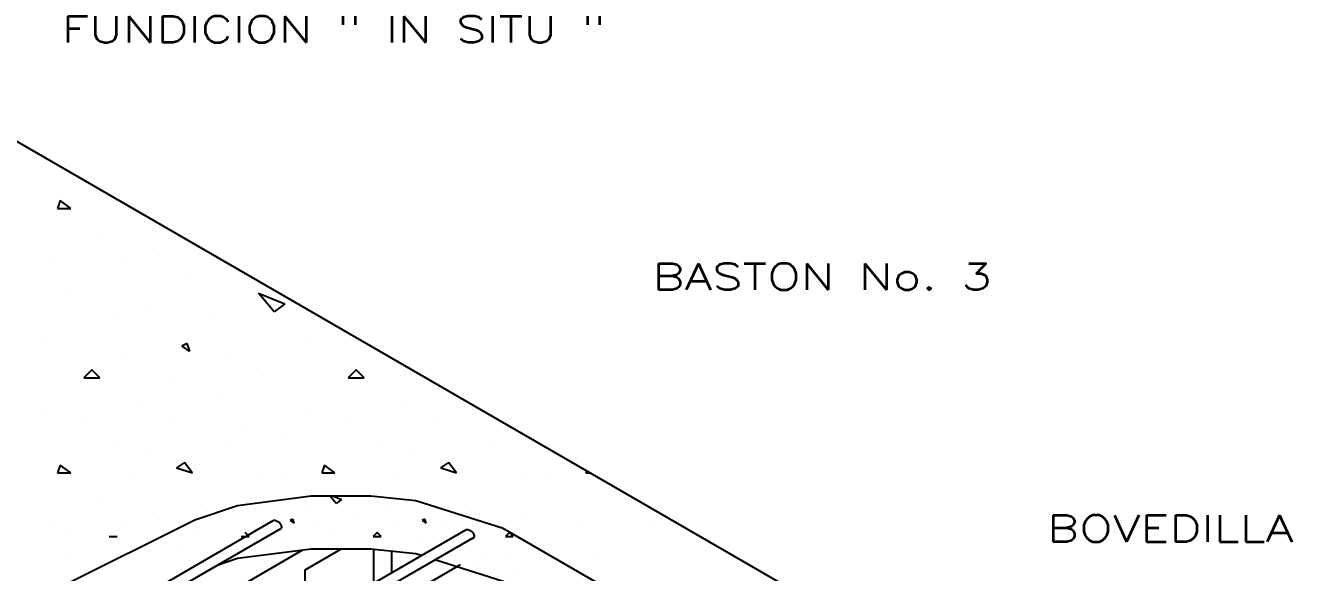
# Model space of a CAD drawing. Header units: inches. Extents: x -370 to 18, y -197 to 199.
# Drawn here: x -236.665 to -231.867, y -4.698 to -2.627 of the extents above; entities that cross this region are included whole.
import ezdxf

# ---------------------------------------------------------------- set-up
doc = ezdxf.new("R2010")
doc.units = ezdxf.units.IN
doc.header["$MEASUREMENT"] = 0
for name, color, linetype in [('ANNTEXT', 2, 'Continuous'), ('DETALLE', 1, 'Continuous'), ('ROTULACION', 2, 'Continuous')]:
    doc.layers.add(name, color=color, linetype=linetype)
doc.styles.add('ROMANS', font='romans.shx', dxfattribs={"width": 1.35})

# ---------------------------------------------------------------- blocks, each defined once
blk = doc.blocks.new('*X532')
at = {"color": 0}
for p, q in [((141.44, 47.7399), (141.42, 47.6799)), ((141.52, 47.68), (141.44, 47.74)), ((141.42, 47.68), (141.52, 47.68)), ((141.98, 47.66), (141.98, 47.66)), ((141.76, 47.48), (141.76, 47.48)), ((142.14, 47.38), (142.14, 47.38)), ((141.36, 47.28), (141.36, 47.28)), ((141.9, 47.28), (141.9, 47.28)), ((142.42, 47.16), (142.42, 47.16)), ((141.52, 47.04), (141.52, 47.04)), ((143.0599, 46.8997), (142.9399, 47.0397)), ((142.94, 47.0398), (143.14, 46.9598)), ((141.86, 46.88), (141.86, 46.88)), ((142.12, 46.92), (142.12, 46.92)), ((143.14, 46.96), (143.06, 46.9)), ((142.6, 46.84), (142.6, 46.84)), ((141.32, 46.68), (141.32, 46.68)), ((142.3599, 46.6399), (142.4199, 46.5999)), ((142.4, 46.6601), (142.36, 46.6401)), ((142.4201, 46.6002), (142.4001, 46.6602)), ((143.32, 46.68), (143.32, 46.68)), ((141.92, 46.58), (141.92, 46.58)), ((142.72, 46.58), (142.72, 46.58)), ((141.6799, 46.4599), (141.6199, 46.3999)), ((141.62, 46.4), (141.74, 46.4)), ((141.7401, 46.4), (141.6801, 46.46)), ((142.98, 46.42), (142.98, 46.42)), ((143.6799, 46.4599), (143.6199, 46.3999)), ((143.62, 46.4), (143.74, 46.4)), ((143.7401, 46.4), (143.6801, 46.46)), ((142.28, 46.38), (142.28, 46.38)), ((142.66, 46.26), (142.66, 46.26)), ((141.32, 46.14), (141.32, 46.14)), ((142.02, 46.2), (142.02, 46.2)), ((143.32, 46.14), (143.32, 46.14)), ((144.02, 46.2), (144.02, 46.2)), ((141.62, 46.06), (141.62, 46.06)), ((142.26, 46.1), (142.26, 46.1)), ((142.84, 46.04), (142.84, 46.04)), ((143.62, 46.06), (143.62, 46.06)), ((144.26, 46.1), (144.26, 46.1)), ((143.14, 45.98), (143.14, 45.98)), ((141.84, 45.9), (141.84, 45.9)), ((142.7, 45.9), (142.7, 45.9)), ((143.84, 45.9), (143.84, 45.9)), ((144.7, 45.9), (144.7, 45.9)), ((141.44, 45.7399), (141.42, 45.6799)), ((141.52, 45.68), (141.44, 45.74)), ((142.08, 45.82), (142.08, 45.82)), ((142.38, 45.7601), (142.32, 45.7201)), ((142.44, 45.68), (142.38, 45.76)), ((143.44, 45.7399), (143.42, 45.6799)), ((143.52, 45.68), (143.44, 45.74)), ((144.08, 45.82), (144.08, 45.82)), ((144.38, 45.7601), (144.32, 45.7201)), ((144.44, 45.68), (144.38, 45.76)), ((141.42, 45.68), (141.52, 45.68)), ((141.98, 45.66), (141.98, 45.66)), ((142.3202, 45.7201), (142.4402, 45.6801)), ((142.96, 45.68), (142.96, 45.68)), ((143.16, 45.64), (143.16, 45.64)), ((143.42, 45.68), (143.52, 45.68)), ((143.98, 45.66), (143.98, 45.66)), ((144.3202, 45.7201), (144.4402, 45.6801)), ((144.96, 45.68), (144.96, 45.68)), ((145.16, 45.64), (145.16, 45.64)), ((145.4251, 45.6953), (145.42, 45.6799)), ((145.42, 45.68), (145.4516, 45.68)), ((141.76, 45.48), (141.76, 45.48)), ((142.5, 45.44), (142.5, 45.44)), ((144.5, 45.44), (144.5, 45.44)), ((145.76, 45.48), (145.76, 45.48)), ((142.14, 45.38), (142.14, 45.38)), ((144.94, 45.38), (144.94, 45.38)), ((141.36, 45.28), (141.36, 45.28)), ((141.9, 45.28), (141.9, 45.28)), ((144.68, 45.32), (144.68, 45.32)), ((145.36, 45.28), (145.36, 45.28)), ((145.9, 45.28), (145.9, 45.28)), ((141.52, 45.04), (141.52, 45.04)), ((145.52, 45.04), (145.52, 45.04))]:
    blk.add_line(p, q, dxfattribs=at)
blk = doc.blocks.new('*X533')
at = {"color": 0}
for p, q in [((142.93, 45.44), (142.93, 45.44)), ((143.06, 45.46), (143.06, 45.46)), ((143.5299, 45.4497), (143.4832, 45.5042)), ((143.5091, 45.5042), (143.57, 45.4798)), ((143.57, 45.48), (143.53, 45.45)), ((143.93, 45.44), (143.93, 45.44)), ((144.06, 45.46), (144.06, 45.46)), ((143.3, 45.42), (143.3, 45.42)), ((142.66, 45.34), (142.66, 45.34)), ((142.96, 45.29), (142.96, 45.29)), ((143.1799, 45.3199), (143.2099, 45.2999)), ((143.2, 45.3301), (143.18, 45.3201)), ((143.2101, 45.3002), (143.2001, 45.3302)), ((143.36, 45.29), (143.36, 45.29)), ((143.66, 45.34), (143.66, 45.34)), ((143.96, 45.29), (143.96, 45.29)), ((144.1799, 45.3199), (144.2099, 45.2999)), ((144.2, 45.3301), (144.18, 45.3201)), ((144.2101, 45.3002), (144.2001, 45.3302)), ((144.36, 45.29), (144.36, 45.29)), ((141.49, 45.21), (141.49, 45.21)), ((141.81, 45.2), (141.87, 45.2)), ((142.14, 45.19), (142.14, 45.19)), ((142.49, 45.21), (142.49, 45.21)), ((142.81, 45.2), (142.87, 45.2)), ((142.8701, 45.2), (142.8401, 45.23)), ((143.14, 45.19), (143.14, 45.19)), ((143.49, 45.21), (143.49, 45.21)), ((143.8399, 45.2299), (143.8099, 45.1999)), ((143.81, 45.2), (143.87, 45.2)), ((143.8701, 45.2), (143.8401, 45.23)), ((144.14, 45.19), (144.14, 45.19)), ((144.49, 45.21), (144.49, 45.21)), ((144.8399, 45.2299), (144.8099, 45.1999)), ((144.81, 45.2), (144.87, 45.2)), ((144.8701, 45.2), (144.8401, 45.23)), ((142.33, 45.13), (142.33, 45.13)), ((142.66, 45.07), (142.66, 45.07)), ((143.01, 45.1), (143.01, 45.1)), ((143.33, 45.13), (143.33, 45.13)), ((144.01, 45.1), (144.01, 45.1)), ((144.33, 45.13), (144.33, 45.13)), ((144.66, 45.07), (144.66, 45.07)), ((145.01, 45.1), (145.01, 45.1)), ((142.42, 45.02), (142.42, 45.02)), ((142.57, 44.99), (142.57, 44.99)), ((142.81, 45.03), (142.81, 45.03)), ((143.13, 45.05), (143.13, 45.05)), ((143.81, 45.03), (143.81, 45.03)), ((144.13, 45.05), (144.13, 45.05)), ((144.42, 45.02), (144.42, 45.02)), ((144.57, 44.99), (144.57, 44.99)), ((144.81, 45.03), (144.81, 45.03)), ((145.13, 45.05), (145.13, 45.05)), ((144.92, 44.95), (144.92, 44.95))]:
    blk.add_line(p, q, dxfattribs=at)

msp = doc.modelspace()

# ---------------------------------------------------------------- linework, layer by layer
at = {"layer": 'DETALLE', "color": 2}
for p, q in [((-232.25372, -5.63258), (-237.41163, -2.65466)), ((-235.86449, -5.03765), (-234.99571, -4.53606)), ((-235.82445, -5.06076), (-234.96439, -4.56421)), ((-235.60508, -4.6877), (-235.46946, -4.60941)), ((-235.34505, -4.73775), (-235.34505, -4.61057))]:
    msp.add_line(p, q, dxfattribs=at)
at = {"layer": 'DETALLE', "color": 3}
for p, q in [((-236.25932, -4.80969), (-235.72581, -4.50167)), ((-236.21928, -4.83281), (-235.69449, -4.52982))]:
    msp.add_line(p, q, dxfattribs=at)
at = {"layer": 'DETALLE'}
for p, q in [((-236.17713, -4.93791), (-235.61588, -4.61388)), ((-235.27571, -4.69772), (-235.27571, -4.61786)), ((-235.60508, -4.88788), (-235.60508, -4.6877)), ((-235.27571, -4.81781), (-235.01569, -4.66769))]:
    msp.add_line(p, q, dxfattribs=at)
at = {"layer": 'DETALLE', "color": 4}
for points in [[(-232.60042, -5.83275), (-234.85398, -4.53166), (-235.18501, -4.42724), (-235.3561, -4.40924), (-235.58122, -4.40924), (-235.86038, -4.44524), (-236.02246, -4.49923), (-236.52673, -4.75121), (-236.85991, -4.8142), (-237.23812, -4.7962), (-237.67034, -4.74221), (-237.93148, -4.59822), (-238.41775, -4.54423), (-239.11197, -4.55576), (-239.48544, -4.52021), (-239.82334, -4.34248), (-239.96562, -4.12921)], [(-235.16491, -4.63375), (-235.18501, -4.62741), (-235.3561, -4.60941), (-235.58122, -4.60941), (-235.86038, -4.6454), (-235.9415, -4.67243)], [(-232.60042, -6.03292), (-234.85398, -4.73183), (-235.11313, -4.65008)]]:
    msp.add_lwpolyline(points, dxfattribs=at)
at = {"layer": 'DETALLE', "color": 3}
for points in [[(-235.69449, -4.52982, 0.1508245), (-235.69334, -4.52476, 0.1070144), (-235.69539, -4.51784, 0.0749501), (-235.70005, -4.51173, 0.0616619), (-235.70749, -4.50611, 0.0616619), (-235.71608, -4.50247, 0.0749501), (-235.7237, -4.5015, 0.0310932), (-235.72581, -4.50167, 0.1508245)], [(-235.7032, -4.53484, 0.0756694), (-235.69829, -4.53334, 0.1508245), (-235.69449, -4.52982, 0.1508245)]]:
    msp.add_lwpolyline(points, format="xyb", dxfattribs=at)
at = {"layer": 'DETALLE', "color": 2}
for points in [[(-234.96439, -4.56421, 0.1508245), (-234.96324, -4.55915, 0.1070144), (-234.96529, -4.55223, 0.0749501), (-234.96995, -4.54612, 0.0616619), (-234.97739, -4.5405, 0.0616619), (-234.98598, -4.53686, 0.0749501), (-234.9936, -4.53588, 0.0310932), (-234.99571, -4.53606, 0.1508245)], [(-234.9731, -4.56923, 0.0756694), (-234.96819, -4.56773, 0.1508245), (-234.96439, -4.56421, 0.1508245)]]:
    msp.add_lwpolyline(points, format="xyb", dxfattribs=at)
at = {"layer": 'ROTULACION'}
for points in [[(-237.07715, -3.43457, 0, 0.0417, 0), (-237.04118, -3.31475, 0, 0, 0), (-236.84687, -2.66724, 0, 0, 0), (-236.58653, -2.66724, 0, 0, 0), (-236.58645, -2.66724, 0, 0, 0)], [(-235.47548, -5.24723, 0, 0.0417, 0), (-235.42196, -5.13416, 0, 0, 0), (-234.67296, -3.55165, 0, 0, 0), (-234.3325, -3.55165, 0, 0, 0), (-234.33243, -3.55165, 0, 0, 0)], [(-233.72454, -5.73342, 0, 0.0417, 0), (-233.66791, -5.62187, 0, 0, 0), (-233.10441, -4.51187, 0, 0, 0), (-232.84298, -4.51187, 0, 0, 0), (-232.84291, -4.51187, 0, 0, 0)]]:
    msp.add_lwpolyline(points, format="xyseb", dxfattribs=at)

# ---------------------------------------------------------------- block references
at = {"color": 1, "xscale": 0.5004194517706821, "yscale": 0.5004194517706821, "zscale": 0.5004194517706821}
for name in ['*X532', '*X533']:
    msp.add_blockref(name, (-307.31179, -27.18042), dxfattribs=at)

# ---------------------------------------------------------------- texts
at = {"layer": 'ANNTEXT', "style": 'ROMANS', "width": 1.35}
msp.add_text('FUNDICION " IN SITU "', height=0.1000839, dxfattribs=at).set_placement((-236.52725, -2.69186))
at = {"layer": 'ROTULACION', "style": 'ROMANS', "width": 1.35}
for s, height, p in [('BASTON No. 3', 0.1000839, (-234.28873, -3.62807)), ('BOVEDILLA', 0.100084, (-232.79398, -4.58132))]:
    msp.add_text(s, height=height, dxfattribs=at).set_placement(p)

doc.saveas('drawing.dxf')
